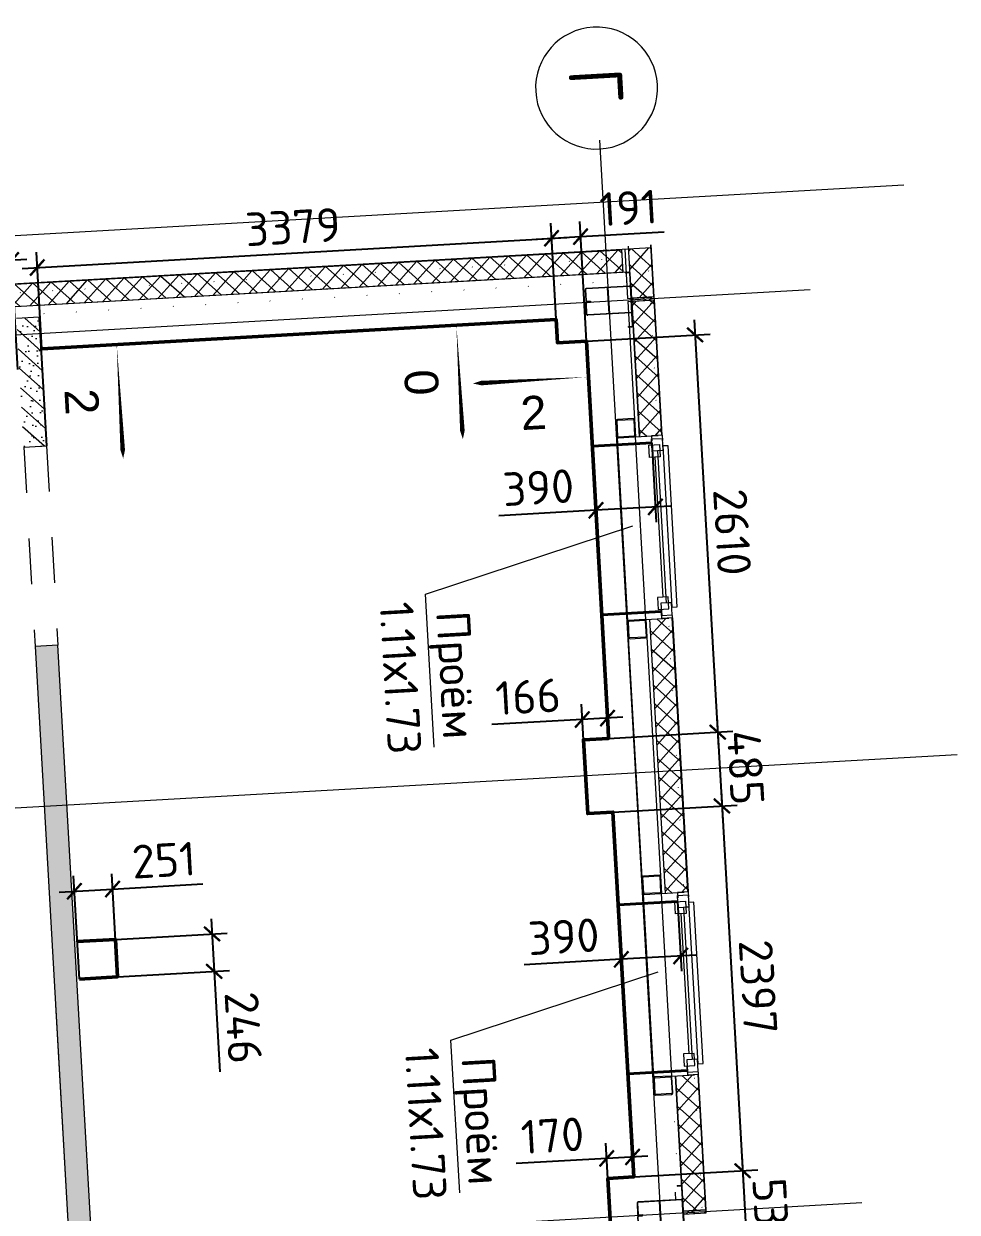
# Model space of a CAD drawing. Header units: metres. Extents: x 107714.6 to 107732.7, y 110796.8 to 110831.
# Drawn here: x 107725.81 to 107731.94, y 110823.22 to 110831.02 of the extents above; entities that cross this region are included whole.
import ezdxf

# ---------------------------------------------------------------- set-up
doc = ezdxf.new("R2010")
doc.units = ezdxf.units.M
doc.header["$PDMODE"] = 35
doc.header["$PDSIZE"] = 0.01
doc.linetypes.add('_ШТР__3__3__Скрыто', pattern=[6, 3, -3])
doc.linetypes.add('GOST2.303 5', pattern=[24, 20, -1.5, 1, -1.5])
doc.layers.add('2023.11.08_В_ОТКЛОНЕНИЯ', color=7, linetype='Continuous')
doc.layers.add('_1-1_ Внутренние стены', color=7, linetype='Continuous')
doc.layers.add('Вспомогательные', color=6, linetype='Continuous', plot=False)
for name, color, linetype, lineweight in [('ГКЛ', 250, 'Continuous', 50), ('Оси', 7, 'Continuous', 9), ('Откосы', 250, 'Continuous', 40), ('Перекрытия', 7, 'Continuous', 18), ('Размерные', 45, 'Continuous', 15), ('Стены', 7, 'Continuous', 18), ('Стены разрез', 7, 'Continuous', 5), ('Стены штриховка', 7, 'Continuous', 5)]:
    doc.layers.add(name, color=color, linetype=linetype, lineweight=lineweight)
for name, color, linetype, lineweight, true_color in [('Импосты витража', 7, 'Continuous', 9, 0x004080), ('Каркас_Импост', 7, 'Continuous', 9, 0x804000), ('Крыши', 7, 'Continuous', 9, 0x004000), ('Несущие колонны', 7, 'Continuous', 18, 0x800040), ('Окна', 7, 'Continuous', 9, 0x0080c0), ('Отлив', 7, 'Continuous', 9, 0x008080)]:
    doc.layers.add(name, color=color, linetype=linetype, lineweight=lineweight, true_color=true_color)
doc.styles.add('AxeAndPointZ', font='arial.ttf')
doc.styles.add('GOST 2.304 type A', font='isocpeur.ttf')
doc.styles.add('GOST Common', font='GOST_Common.ttf', dxfattribs={"width": 0.9, "height": 350})
doc.dimstyles.new('ISO-25', dxfattribs={"dimtxt": 0.22, "dimasz": 0.1, "dimexe": 0.1, "dimexo": 0, "dimgap": 0.06, "dimtad": 1, "dimdec": 0, "dimlfac": 1000, "dimtxsty": 'GOST 2.304 type A', "dimblk": 'ARCHTICK', "dimcen": 2.5, "dimdle": 0.1, "dimadec": 0, "dimazin": 0, "dimtfac": 1, "dimtdec": 0, "dimtmove": 0, "dimatfit": 3, "dimfxl": 1, "dimarcsym": 0})
pattern_1 = [(318.25305, (107716.81975, 110843.4981), (0.0998763, 0.1119139), [])]
pattern_2 = [(318.25305, (107716.84471, 110843.499515), (0.05659657, 0.0634179), []), (48.25305, (107716.84471, 110843.499515), (-0.0634179, 0.05659657), [])]

# ---------------------------------------------------------------- blocks, each defined once
blk = doc.blocks.new('102_Окно_1Створка_Ф_ГОСТ23166-99 - 1160х1750_1170_h-1445330-_О__L2_3_900_')
at = {"layer": 'Каркас_Импост', "color": 7, "lineweight": 18}
for p, q in [((-638.1, 475), (-638.1, 405)), ((-638.1, 475), (-603.1, 475)), ((-618.1, 475), (-538.1, 475)), ((-618.1, 405), (-618.1, 475)), ((-618.1, 475), (-538.1, 475)), ((-618.1, 405), (-618.1, 475)), ((-538.1, 475), (-538.1, 405)), ((-538.1, 475), (-538.1, 455)), ((541.9, 475), (461.9, 475)), ((461.9, 475), (461.9, 405)), ((461.9, 475), (461.9, 455)), ((541.9, 475), (461.9, 475)), ((561.9, 475), (526.9, 475)), ((541.9, 405), (541.9, 475)), ((541.9, 405), (541.9, 475)), ((561.9, 475), (561.9, 405)), ((-638.1, 405), (-603.1, 405)), ((-538.1, 405), (-618.1, 405)), ((-578.1, 405), (-618.1, 405)), ((-578.1, 385), (-578.1, 455)), ((-578.1, 455), (-498.1, 455)), ((-538.1, 440), (461.9, 440)), ((-498.1, 455), (-498.1, 385)), ((-498.1, 420), (421.9, 420)), ((421.9, 455), (421.9, 385)), ((501.9, 455), (421.9, 455)), ((461.9, 405), (541.9, 405)), ((501.9, 385), (501.9, 455)), ((541.9, 405), (501.9, 405)), ((561.9, 405), (526.9, 405)), ((-498.1, 385), (-578.1, 385)), ((421.9, 385), (501.9, 385))]:
    blk.add_line(p, q, dxfattribs=at)
at = {"layer": 'Отлив', "color": 7}
for p, q in [((491.9, 510), (-568.1, 510)), ((-568.1, 510), (-568.1, 475)), ((-568.1, 475), (491.9, 475)), ((491.9, 475), (491.9, 510))]:
    blk.add_line(p, q, dxfattribs=at)
blk = doc.blocks.new('243_КолоннаНесущая_Труба_ГОСТ 30245-2003 - 120x120x5-1251907-_О__L2_3_900_')
at = {"layer": 'Несущие колонны', "color": 7, "lineweight": 5}
for p, q in [((-60, 51), (-60, -51)), ((-55, -51), (-55, 51)), ((51, 60), (-51, 60)), ((-51, 55), (51, 55)), ((55, 51), (55, -51)), ((60, -51), (60, 51)), ((51, -55), (-51, -55)), ((-51, -60), (51, -60))]:
    blk.add_line(p, q, dxfattribs=at)
for centre, radius, start, end in [((-51, 51), 9, 90, 180), ((-51, 51), 4, 90, 180), ((51, 51), 9, 0, 90), ((51, 51), 4, 0, 90), ((-51, -51), 9, 180, 270), ((-51, -51), 4, 180, 270), ((51, -51), 4, 270, 0), ((51, -51), 9, 270, 360)]:
    blk.add_arc(centre, radius, start, end, dxfattribs=at)
blk = doc.blocks.new('Прямоугольный импост - 20х150 мм_Утеплитель_Наружный-1317562-_О__L2_3_900_')
at = {"layer": 'Импосты витража'}
h = blk.add_hatch(dxfattribs=at)
h.set_pattern_fill('FP_16', style=0, pattern_type=2)
h.set_pattern_definition([(315, (-15000, 12200), (60.10408, 60.10408), []), (225, (-15000, 12200), (60.10408, -60.10408), [])])
h.paths.add_polyline_path([(-10, 75), (10, 75), (10, -75), (-10, -75), (-10, 11.3)], flags=0)
at = {"layer": 'Импосты витража', "color": 7, "lineweight": 18}
for p, q in [((-10, 75), (10, 75)), ((-10, -75), (-10, 75)), ((10, 75), (10, -75)), ((10, -75), (-10, -75))]:
    blk.add_line(p, q, dxfattribs=at)
blk = doc.blocks.new('Прямоугольный импост - 20х150 мм_Утеплитель_Наружный-1318435-_О__L2_3_900_')
at = {"layer": 'Импосты витража'}
h = blk.add_hatch(dxfattribs=at)
h.set_pattern_fill('FP_17', style=0, pattern_type=2)
h.set_pattern_definition([(315, (-21000, 12200), (60.10408, 60.10408), []), (225, (-21000, 12200), (60.10408, -60.10408), [])])
h.paths.add_polyline_path([(-10, 75), (10, 75), (10, -75), (-10, -75), (-10, 11.3)], flags=0)
at = {"layer": 'Импосты витража', "color": 7, "lineweight": 18}
for p, q in [((-10, 75), (10, 75)), ((-10, -75), (-10, 75)), ((10, 75), (10, -75)), ((10, -75), (-10, -75))]:
    blk.add_line(p, q, dxfattribs=at)
blk = doc.blocks.new('к3')
at = {"color": 0, "linetype": 'ByBlock', "lineweight": -2, "ltscale": 200}
for p, q in [((4147417.8, 542805.7), (4147417.8, 542828.2)), ((4147420.8, 542805.7), (4147420.8, 542828.2)), ((4147425.8, 542836.2), (4147504.8, 542836.2)), ((4147425.8, 542833.2), (4147504.8, 542833.2)), ((4147509.8, 542828.2), (4147509.8, 542544.2)), ((4147512.8, 542828.2), (4147512.8, 542544.2)), ((4147682.8, 542828.2), (4147682.8, 542544.2)), ((4147685.8, 542828.2), (4147685.8, 542544.2)), ((4147769.8, 542836.2), (4147690.8, 542836.2)), ((4147769.8, 542833.2), (4147690.8, 542833.2)), ((4147774.8, 542805.7), (4147774.8, 542828.2)), ((4147777.8, 542805.7), (4147777.8, 542828.2)), ((4147417.8, 542805.7), (4147420.8, 542805.7)), ((4147777.8, 542805.7), (4147774.8, 542805.7)), ((4147517.8, 542539.2), (4147588.8, 542539.2)), ((4147517.8, 542536.2), (4147588.8, 542536.2)), ((4147593.8, 542544.2), (4147593.8, 542566.7)), ((4147593.8, 542566.7), (4147596.8, 542566.7)), ((4147596.8, 542544.2), (4147596.8, 542566.7)), ((4147598.8, 542544.2), (4147598.8, 542566.7)), ((4147601.8, 542566.7), (4147598.8, 542566.7)), ((4147601.8, 542544.2), (4147601.8, 542566.7)), ((4147677.8, 542539.2), (4147606.8, 542539.2)), ((4147677.8, 542536.2), (4147606.8, 542536.2))]:
    blk.add_line(p, q, dxfattribs=at)
for centre, radius, start, end in [((4147425.8, 542828.2), 8, 90, 180), ((4147425.8, 542828.2), 5, 90, 180), ((4147504.8, 542828.2), 8, 0, 90), ((4147504.8, 542828.2), 5, 0, 90), ((4147690.8, 542828.2), 8, 90, 180), ((4147690.8, 542828.2), 5, 90, 180), ((4147769.8, 542828.2), 8, 0, 90), ((4147769.8, 542828.2), 5, 0, 90), ((4147517.8, 542544.2), 8, 180, 270), ((4147517.8, 542544.2), 5, 180, 270), ((4147588.8, 542544.2), 8, 270, 0), ((4147588.8, 542544.2), 5, 270, 0), ((4147606.8, 542544.2), 8, 180, 270), ((4147606.8, 542544.2), 5, 180, 270), ((4147677.8, 542544.2), 5, 270, 0), ((4147677.8, 542544.2), 8, 270, 0)]:
    blk.add_arc(centre, radius, start, end, dxfattribs=at)
at = {"layer": 'Вспомогательные', "color": 0, "ltscale": 10}
for p, q in [((4147690.3, 542836.2), (4147505.3, 542836.2)), ((4147682.8, 542686.2), (4147512.8, 542686.2))]:
    blk.add_line(p, q, dxfattribs=at)
blk = doc.blocks.new('Ось сетки - Круг_Ø8 мм-6577-_О__L2_3_900_')
at = {"layer": 'Оси', "lineweight": 20}
for start, end in [(360, 180), (180, 360)]:
    blk.add_arc((0, 0), 4, start, end, dxfattribs=at)
blk = doc.blocks.new('_ArchTick')
at = {"color": 0, "linetype": 'ByBlock', "lineweight": 9, "const_width": 0.15}
blk.add_lwpolyline([(-0.5, -0.5), (0.5, 0.5)], dxfattribs=at)
blk = doc.blocks.new('*D40')
at = {"layer": 'Defpoints', "color": 0, "lineweight": 9, "transparency": 16777216}
for p in [(107729.5061, 110828.9399), (107730.3668, 110826.3743), (107729.6516, 110826.3337)]:
    blk.add_point(p, dxfattribs=at)
at = {"layer": 'ГКЛ', "color": 0, "lineweight": -2, "transparency": 16777216}
for p, q in [((107730.213, 110829.0803), (107730.3724, 110826.2745)), ((107729.5061, 110828.9399), (107730.3185, 110828.9861)), ((107729.6516, 110826.3337), (107730.4666, 110826.38))]:
    blk.add_line(p, q, dxfattribs=at)
at = {"layer": 'ГКЛ', "color": 0, "lineweight": -2, "transparency": 16777216, "xscale": 0.1, "yscale": 0.1, "zscale": 0.1}
for p, rotation in [((107730.2186, 110828.9804), 93.25304974487426), ((107730.3668, 110826.3743), 273.2530497448743)]:
    blk.add_blockref('_ArchTick', p, dxfattribs=dict(at, rotation=rotation))
at = {"layer": 'ГКЛ', "color": 0, "lineweight": 9, "transparency": 16777216, "insert": (107730.4624, 110827.687), "char_height": 0.22, "attachment_point": 5, "rotation": 273.25305, "style": 'GOST 2.304 type A'}
blk.add_mtext('2610', dxfattribs=at)
blk = doc.blocks.new('*D41')
at = {"layer": 'Defpoints', "color": 0, "lineweight": 9, "transparency": 16777216}
for p in [(107729.6516, 110826.3337), (107730.3943, 110825.8902), (107729.6793, 110825.8496)]:
    blk.add_point(p, dxfattribs=at)
at = {"layer": 'ГКЛ', "color": 0, "lineweight": -2, "transparency": 16777216}
for p, q in [((107730.3611, 110826.4741), (107730.3999, 110825.7904)), ((107729.6516, 110826.3337), (107730.4666, 110826.38)), ((107729.6793, 110825.8496), (107730.4941, 110825.8959))]:
    blk.add_line(p, q, dxfattribs=at)
at = {"layer": 'ГКЛ', "color": 0, "lineweight": -2, "transparency": 16777216, "xscale": 0.1, "yscale": 0.1, "zscale": 0.1}
for p, rotation in [((107730.3668, 110826.3743), 93.25304974487426), ((107730.3943, 110825.8902), 273.2530497448743)]:
    blk.add_blockref('_ArchTick', p, dxfattribs=dict(at, rotation=rotation))
at = {"layer": 'ГКЛ', "color": 0, "lineweight": 9, "transparency": 16777216, "insert": (107730.5502, 110826.1419), "char_height": 0.22, "attachment_point": 5, "rotation": 273.25305, "style": 'GOST 2.304 type A'}
blk.add_mtext('485', dxfattribs=at)
blk = doc.blocks.new('*D42')
at = {"layer": 'Defpoints', "color": 0, "lineweight": 9, "transparency": 16777216}
for p in [(107729.6793, 110825.8496), (107730.5303, 110823.4969), (107729.816, 110823.4563)]:
    blk.add_point(p, dxfattribs=at)
at = {"layer": 'ГКЛ', "color": 0, "lineweight": -2, "transparency": 16777216}
for p, q in [((107730.3886, 110825.9901), (107730.536, 110823.397)), ((107729.6793, 110825.8496), (107730.4941, 110825.8959)), ((107729.816, 110823.4563), (107730.6301, 110823.5026))]:
    blk.add_line(p, q, dxfattribs=at)
at = {"layer": 'ГКЛ', "color": 0, "lineweight": -2, "transparency": 16777216, "xscale": 0.1, "yscale": 0.1, "zscale": 0.1}
for p, rotation in [((107730.3943, 110825.8902), 93.25304974487426), ((107730.5303, 110823.4969), 273.2530497448743)]:
    blk.add_blockref('_ArchTick', p, dxfattribs=dict(at, rotation=rotation))
at = {"layer": 'ГКЛ', "color": 0, "lineweight": 9, "transparency": 16777216, "insert": (107730.632, 110824.7032), "char_height": 0.22, "attachment_point": 5, "rotation": 273.25305, "style": 'GOST 2.304 type A'}
blk.add_mtext('2397', dxfattribs=at)
blk = doc.blocks.new('*D43')
at = {"layer": 'Defpoints', "color": 0, "lineweight": 9, "transparency": 16777216}
for p in [(107729.816, 110823.4563), (107729.8428, 110822.9205), (107730.5607, 110822.9613)]:
    blk.add_point(p, dxfattribs=at)
at = {"layer": 'ГКЛ', "color": 0, "lineweight": -2, "transparency": 16777216}
for p, q in [((107730.5246, 110823.5967), (107730.5664, 110822.8615)), ((107729.816, 110823.4563), (107730.6301, 110823.5026)), ((107729.8428, 110822.9205), (107730.6606, 110822.967))]:
    blk.add_line(p, q, dxfattribs=at)
at = {"layer": 'ГКЛ', "color": 0, "lineweight": -2, "transparency": 16777216, "xscale": 0.1, "yscale": 0.1, "zscale": 0.1}
for p, rotation in [((107730.5303, 110823.4969), 93.25304974487426), ((107730.5607, 110822.9613), 273.2530497448743)]:
    blk.add_blockref('_ArchTick', p, dxfattribs=dict(at, rotation=rotation))
at = {"layer": 'ГКЛ', "color": 0, "lineweight": 9, "transparency": 16777216, "insert": (107730.7167, 110823.2128), "char_height": 0.22, "attachment_point": 5, "rotation": 273.25305, "style": 'GOST 2.304 type A'}
blk.add_mtext('536', dxfattribs=at)
blk = doc.blocks.new('*D45')
at = {"layer": 'Defpoints', "color": 0, "lineweight": 9, "transparency": 16777216}
for p in [(107729.4671, 110829.6252), (107729.3159, 110828.9291, 4.014), (107729.5061, 110828.9399, 4.014)]:
    blk.add_point(p, dxfattribs=at)
at = {"layer": 'ГКЛ', "color": 0, "lineweight": -2, "transparency": 16777216}
for p, q in [((107729.3159, 110828.9291), (107729.2712, 110829.7142)), ((107729.5061, 110828.9399), (107729.4614, 110829.7251)), ((107729.1771, 110829.6087), (107729.4671, 110829.6252)), ((107729.4671, 110829.6252), (107730.0162, 110829.6564))]:
    blk.add_line(p, q, dxfattribs=at)
at = {"layer": 'ГКЛ', "color": 0, "lineweight": -2, "transparency": 16777216, "xscale": 0.1, "yscale": 0.1, "zscale": 0.1}
for p, rotation in [((107729.2769, 110829.6144), 183.2530497448743), ((107729.4671, 110829.6252), 3.253049744874275)]:
    blk.add_blockref('_ArchTick', p, dxfattribs=dict(at, rotation=rotation))
at = {"layer": 'ГКЛ', "color": 0, "lineweight": 9, "transparency": 16777216, "insert": (107729.7819, 110829.8134), "char_height": 0.22, "attachment_point": 5, "rotation": 3.25305, "style": 'GOST 2.304 type A'}
blk.add_mtext('191', dxfattribs=at)
blk = doc.blocks.new('*D46')
at = {"layer": 'Defpoints', "color": 0, "lineweight": 9, "transparency": 16777216}
for p in [(107729.2769, 110829.6144), (107729.3072, 110829.0819, 4.014), (107725.9336, 110828.8901, 4.014)]:
    blk.add_point(p, dxfattribs=at)
at = {"layer": 'ГКЛ', "color": 0, "lineweight": -2, "transparency": 16777216}
for p, q in [((107729.3072, 110829.0819), (107729.2712, 110829.7142)), ((107725.8035, 110829.417), (107729.3767, 110829.6201)), ((107725.9336, 110828.8901), (107725.8977, 110829.5225))]:
    blk.add_line(p, q, dxfattribs=at)
at = {"layer": 'ГКЛ', "color": 0, "lineweight": -2, "transparency": 16777216, "xscale": 0.1, "yscale": 0.1, "zscale": 0.1}
for p, rotation in [((107729.2769, 110829.6144), 3.253049744874275), ((107725.9034, 110829.4227), 183.2530497448743)]:
    blk.add_blockref('_ArchTick', p, dxfattribs=dict(at, rotation=rotation))
at = {"layer": 'ГКЛ', "color": 0, "lineweight": 9, "transparency": 16777216, "insert": (107727.5805, 110829.6883), "char_height": 0.22, "attachment_point": 5, "rotation": 3.25305, "style": 'GOST 2.304 type A'}
blk.add_mtext('3379', dxfattribs=at)
blk = doc.blocks.new('*D47')
at = {"layer": 'Defpoints', "color": 0, "lineweight": 9, "transparency": 16777216}
for p in [(107729.4787, 110826.4574), (107729.4862, 110826.3243, 4.014), (107729.6516, 110826.3337, 4.014)]:
    blk.add_point(p, dxfattribs=at)
at = {"layer": 'ГКЛ', "color": 0, "lineweight": -2, "transparency": 16777216}
for p, q in [((107729.4862, 110826.3243), (107729.473, 110826.5572)), ((107729.6516, 110826.3337), (107729.6383, 110826.5666)), ((107729.4787, 110826.4574), (107728.8856, 110826.4237)), ((107729.7438, 110826.4724), (107729.4787, 110826.4574))]:
    blk.add_line(p, q, dxfattribs=at)
at = {"layer": 'ГКЛ', "color": 0, "lineweight": -2, "transparency": 16777216, "xscale": 0.1, "yscale": 0.1, "zscale": 0.1}
for p, rotation in [((107729.4787, 110826.4574), 183.2530497448743), ((107729.644, 110826.4668), 3.253049744874268)]:
    blk.add_blockref('_ArchTick', p, dxfattribs=dict(at, rotation=rotation))
at = {"layer": 'ГКЛ', "color": 0, "lineweight": 9, "transparency": 16777216, "insert": (107729.1226, 110826.6074), "char_height": 0.22, "attachment_point": 5, "rotation": 3.25305, "style": 'GOST 2.304 type A'}
blk.add_mtext('166', dxfattribs=at)
blk = doc.blocks.new('*D48')
at = {"layer": 'Defpoints', "color": 0, "lineweight": 9, "transparency": 16777216}
for p in [(107729.6388, 110823.5781), (107729.6462, 110823.4466, 4.014), (107729.816, 110823.4563, 4.014)]:
    blk.add_point(p, dxfattribs=at)
at = {"layer": 'ГКЛ', "color": 0, "lineweight": -2, "transparency": 16777216}
for p, q in [((107729.6462, 110823.4466), (107729.6331, 110823.6779)), ((107729.816, 110823.4563), (107729.8028, 110823.6876)), ((107729.6388, 110823.5781), (107729.0457, 110823.5444)), ((107729.9084, 110823.5934), (107729.6388, 110823.5781))]:
    blk.add_line(p, q, dxfattribs=at)
at = {"layer": 'ГКЛ', "color": 0, "lineweight": -2, "transparency": 16777216, "xscale": 0.1, "yscale": 0.1, "zscale": 0.1}
for p, rotation in [((107729.6388, 110823.5781), 183.2530497448743), ((107729.8085, 110823.5878), 3.253049744874268)]:
    blk.add_blockref('_ArchTick', p, dxfattribs=dict(at, rotation=rotation))
at = {"layer": 'ГКЛ', "color": 0, "lineweight": 9, "transparency": 16777216, "insert": (107729.2827, 110823.7281), "char_height": 0.22, "attachment_point": 5, "rotation": 3.25305, "style": 'GOST 2.304 type A'}
blk.add_mtext('170', dxfattribs=at)
blk = doc.blocks.new('*D87')
at = {"layer": 'Defpoints', "color": 0, "lineweight": 9, "transparency": 16777216}
for p in [(107723.9488, 110829.3683), (107725.7759, 110828.7534), (107723.9895, 110828.6519)]:
    blk.add_point(p, dxfattribs=at)
at = {"layer": 'ГКЛ', "color": 0, "lineweight": -2, "transparency": 16777216}
for p, q in [((107725.7759, 110828.7534), (107725.7295, 110829.5697)), ((107725.835, 110829.4755), (107723.849, 110829.3626)), ((107723.9895, 110828.6519), (107723.9432, 110829.4681))]:
    blk.add_line(p, q, dxfattribs=at)
at = {"layer": 'ГКЛ', "color": 0, "lineweight": -2, "transparency": 16777216, "xscale": 0.1, "yscale": 0.1, "zscale": 0.1}
for p, rotation in [((107725.7352, 110829.4698), 3.253049744874268), ((107723.9488, 110829.3683), 183.2530497448743)]:
    blk.add_blockref('_ArchTick', p, dxfattribs=dict(at, rotation=rotation))
at = {"layer": 'ГКЛ', "color": 0, "lineweight": 9, "transparency": 16777216, "insert": (107724.8324, 110829.5888), "char_height": 0.22, "attachment_point": 5, "rotation": 3.25305, "style": 'GOST 2.304 type A'}
blk.add_mtext('1789', dxfattribs=at)
blk = doc.blocks.new('*D92')
at = {"layer": 'Defpoints', "color": 0, "lineweight": 9, "transparency": 16777216}
for p in [(107726.416, 110825.0149, 7.991), (107727.0637, 110824.8053), (107726.43, 110824.7693, 7.991)]:
    blk.add_point(p, dxfattribs=at)
at = {"layer": 'ГКЛ', "color": 0, "lineweight": -2, "transparency": 16777216}
for p, q in [((107727.0441, 110825.1507), (107727.0637, 110824.8053)), ((107726.416, 110825.0149), (107727.1496, 110825.0566)), ((107726.43, 110824.7693), (107727.1636, 110824.811)), ((107727.0637, 110824.8053), (107727.1012, 110824.1463))]:
    blk.add_line(p, q, dxfattribs=at)
at = {"layer": 'ГКЛ', "color": 0, "lineweight": -2, "transparency": 16777216, "xscale": 0.1, "yscale": 0.1, "zscale": 0.1}
for p, rotation in [((107727.0498, 110825.0509), 93.25304974487426), ((107727.0637, 110824.8053), 273.2530497448743)]:
    blk.add_blockref('_ArchTick', p, dxfattribs=dict(at, rotation=rotation))
at = {"layer": 'ГКЛ', "color": 0, "lineweight": 9, "transparency": 16777216, "insert": (107727.255, 110824.4355), "char_height": 0.22, "attachment_point": 5, "rotation": 273.25305, "style": 'GOST 2.304 type A'}
blk.add_mtext('246', dxfattribs=at)
blk = doc.blocks.new('*D93')
at = {"layer": 'Defpoints', "color": 0, "lineweight": 9, "transparency": 16777216}
for p in [(107726.3973, 110825.3452), (107726.1794, 110824.755, 7.991), (107726.43, 110824.7693, 7.991)]:
    blk.add_point(p, dxfattribs=at)
at = {"layer": 'ГКЛ', "color": 0, "lineweight": -2, "transparency": 16777216}
for p, q in [((107726.1794, 110824.755), (107726.141, 110825.4308)), ((107726.43, 110824.7693), (107726.3916, 110825.445)), ((107726.0468, 110825.3253), (107726.3973, 110825.3452)), ((107726.3973, 110825.3452), (107726.9903, 110825.3789))]:
    blk.add_line(p, q, dxfattribs=at)
at = {"layer": 'ГКЛ', "color": 0, "lineweight": -2, "transparency": 16777216, "xscale": 0.1, "yscale": 0.1, "zscale": 0.1}
for p, rotation in [((107726.1467, 110825.3309), 183.2530497448743), ((107726.3973, 110825.3452), 3.253049744874275)]:
    blk.add_blockref('_ArchTick', p, dxfattribs=dict(at, rotation=rotation))
at = {"layer": 'ГКЛ', "color": 0, "lineweight": 9, "transparency": 16777216, "insert": (107726.734, 110825.5346), "char_height": 0.22, "attachment_point": 5, "rotation": 3.25305, "style": 'GOST 2.304 type A'}
blk.add_mtext('251', dxfattribs=at)
blk = doc.blocks.new('*D128')
at = {"layer": 'Defpoints', "color": 0, "lineweight": 9, "transparency": 16777216}
for p in [(107729.5445, 110828.251, 3.981), (107729.934, 110828.2731, 3.981), (107729.5684, 110827.8301)]:
    blk.add_point(p, dxfattribs=at)
at = {"layer": 'Откосы', "color": 0, "lineweight": -2, "transparency": 16777216}
for p, q in [((107729.5445, 110828.251), (107729.5741, 110827.7303)), ((107729.934, 110828.2731), (107729.9636, 110827.7524)), ((107730.0578, 110827.8579), (107729.5684, 110827.8301)), ((107729.5684, 110827.8301), (107728.9314, 110827.7939))]:
    blk.add_line(p, q, dxfattribs=at)
at = {"layer": 'Откосы', "color": 0, "lineweight": -2, "transparency": 16777216, "xscale": 0.1, "yscale": 0.1, "zscale": 0.1}
for p, rotation in [((107729.958, 110827.8523), 3.253049744874268), ((107729.5684, 110827.8301), 183.2530497448743)]:
    blk.add_blockref('_ArchTick', p, dxfattribs=dict(at, rotation=rotation))
at = {"layer": 'Откосы', "color": 0, "lineweight": 9, "transparency": 16777216, "insert": (107729.1904, 110827.9789), "char_height": 0.22, "attachment_point": 5, "rotation": 3.25305, "style": 'GOST 2.304 type A'}
blk.add_mtext('390', dxfattribs=at)
blk = doc.blocks.new('*D129')
at = {"layer": 'Defpoints', "color": 0, "lineweight": 9, "transparency": 16777216}
for p in [(107730.1039, 110825.2626, 3.981), (107729.7143, 110825.2403, 4.014), (107729.7345, 110824.8842)]:
    blk.add_point(p, dxfattribs=at)
at = {"layer": 'Откосы', "color": 0, "lineweight": -2, "transparency": 16777216}
for p, q in [((107730.1039, 110825.2626), (107730.1298, 110824.8065)), ((107729.7143, 110825.2403), (107729.7402, 110824.7843)), ((107729.7345, 110824.8842), (107729.0976, 110824.848)), ((107730.224, 110824.912), (107729.7345, 110824.8842))]:
    blk.add_line(p, q, dxfattribs=at)
at = {"layer": 'Откосы', "color": 0, "lineweight": -2, "transparency": 16777216, "xscale": 0.1, "yscale": 0.1, "zscale": 0.1}
for p, rotation in [((107730.1241, 110824.9063), 3.253049744874268), ((107729.7345, 110824.8842), 183.2530497448743)]:
    blk.add_blockref('_ArchTick', p, dxfattribs=dict(at, rotation=rotation))
at = {"layer": 'Откосы', "color": 0, "lineweight": 9, "transparency": 16777216, "insert": (107729.3565, 110825.033), "char_height": 0.22, "attachment_point": 5, "rotation": 3.25305, "style": 'GOST 2.304 type A'}
blk.add_mtext('390', dxfattribs=at)

msp = doc.modelspace()

# ---------------------------------------------------------------- hatches: boundary and pattern name
at = {"layer": '_1-1_ Внутренние стены', "linetype": 'Continuous', "lineweight": 5}
h = msp.add_hatch(dxfattribs=at)
h.set_pattern_fill('ГАЗОБЕТОН_0004', color=253, scale=0.001, angle=-86.74695, style=0, pattern_type=2)
h.set_pattern_definition([(318.25305, (107717.70625, 110785.42812), (0.05992578, 0.06714835), []), (3.25305, (107717.76617, 110785.49527), (-0.00459642, 0.08086948), [0, -0.054, 0, -0.081]), (68.25305, (107717.83332, 110785.43534), (0.07523517, -0.03001115), [0, -0.0396, 0, -0.0684])])
h.paths.add_polyline_path([(107725.9167, 110829.0961), (107725.7669, 110829.0876), (107725.8149, 110828.244), (107725.9646, 110828.2525)])
h = msp.add_hatch(dxfattribs=at)
h.set_pattern_fill('ГАЗОБЕТОН_0004', color=253, scale=0.001, angle=-86.74695, style=0, pattern_type=2)
h.set_pattern_definition([(318.25305, (107717.82853, 110783.27659), (0.05992578, 0.06714835), []), (3.25305, (107717.88846, 110783.34374), (-0.00459642, 0.08086948), [0, -0.054, 0, -0.081]), (68.25305, (107717.95561, 110783.28381), (0.07523517, -0.03001115), [0, -0.0396, 0, -0.0684])])
h.paths.add_polyline_path([(107726.039, 110826.9446), (107725.8892, 110826.9361), (107726.3352, 110819.0887), (107726.485, 110819.0972)])
at = {"layer": 'Стены штриховка', "lineweight": 5}
h = msp.add_hatch(dxfattribs=at)
h.set_pattern_fill('FP_6', color=253, scale=0.001, angle=-86.74695, style=0, pattern_type=2)
h.set_pattern_definition(pattern_2)
h.paths.add_polyline_path([(107729.8009, 110829.2544), (107729.8028, 110829.2218), (107729.9486, 110829.2301), (107729.9303, 110829.5516), (107729.7845, 110829.5433), (107729.7892, 110829.4615)])
h = msp.add_hatch(dxfattribs=at)
h.set_pattern_fill('FP_6', color=253, scale=0.001, angle=-86.74695, style=0, pattern_type=2)
h.set_pattern_definition([(318.25305, (107716.81652, 110843.555), (0.05659657, 0.0634179), []), (48.25305, (107716.81652, 110843.555), (-0.0634179, 0.05659657), [])])
h.paths.add_polyline_path([(107723.6608, 110829.047), (107724.2449, 110829.0802), (107724.2366, 110829.226), (107723.6525, 110829.1928)], flags=0)
h.paths.add_polyline_path([(107725.4429, 110829.1483), (107729.744, 110829.3928), (107729.7357, 110829.5385), (107725.4347, 110829.2941), (107725.436, 110829.2712)], flags=0)
h = msp.add_hatch(dxfattribs=at)
h.set_pattern_fill('FP_5', color=253, scale=0.001, angle=-86.74695, style=0, pattern_type=2)
h.set_pattern_definition(pattern_1)
h.paths.add_polyline_path([(107723.6557, 110829.1379), (107723.6558, 110829.1359), (107724.2398, 110829.1691), (107724.2397, 110829.1711), (107723.7335, 110829.1423)], flags=0)
h.paths.add_polyline_path([(107725.4378, 110829.2392), (107725.4379, 110829.2372), (107729.7389, 110829.4816), (107729.7388, 110829.4836), (107725.6018, 110829.2485)], flags=0)
h = msp.add_hatch(dxfattribs=at)
h.set_pattern_fill('FP_5', color=253, scale=0.001, angle=-86.74695, style=0, pattern_type=2)
h.set_pattern_definition(pattern_1)
h.paths.add_polyline_path([(107729.7608, 110829.4849), (107729.7758, 110829.2203), (107729.7778, 110829.2204), (107729.7628, 110829.485)], flags=0)
h = msp.add_hatch(dxfattribs=at)
h.set_pattern_fill('FP_5', color=253, scale=0.001, angle=-86.74695, style=0, pattern_type=2)
h.set_pattern_definition(pattern_1)
h.paths.add_polyline_path([(107729.9086, 110829.4933), (107729.9236, 110829.2287), (107729.9256, 110829.2288), (107729.9106, 110829.4934)], flags=0)
h = msp.add_hatch(dxfattribs=at)
h.set_pattern_fill('FP_5', color=253, scale=0.001, angle=-86.74695, style=0, pattern_type=2)
h.set_pattern_definition(pattern_1)
h.paths.add_polyline_path([(107723.6642, 110828.9881), (107724.2482, 110829.0213), (107724.2481, 110829.0233), (107723.664, 110828.9901)], flags=0)
h.paths.add_polyline_path([(107725.4463, 110829.0894), (107727.884, 110829.228), (107729.7473, 110829.3339), (107729.7472, 110829.3359), (107725.4462, 110829.0914)], flags=0)
h = msp.add_hatch(dxfattribs=at)
h.set_pattern_fill('FP_5', color=253, scale=0.001, angle=-86.74695, style=0, pattern_type=2)
h.set_pattern_definition(pattern_1)
h.paths.add_polyline_path([(107730.1154, 110823.2463), (107730.1163, 110823.23), (107730.1183, 110823.2301), (107730.0678, 110824.1186), (107730.0658, 110824.1185), (107730.1036, 110823.4534)], flags=0)
h.paths.add_polyline_path([(107729.8956, 110827.1137), (107729.9977, 110825.3166), (107729.9997, 110825.3176), (107729.8976, 110827.1138)], flags=0)
h.paths.add_polyline_path([(107729.777, 110829.2003), (107729.8275, 110828.3118), (107729.8295, 110828.3119), (107729.779, 110829.2004)], flags=0)
h = msp.add_hatch(dxfattribs=at)
h.set_pattern_fill('FP_6', color=253, scale=0.001, angle=-86.74695, style=0, pattern_type=2)
h.set_pattern_definition(pattern_2)
h.paths.add_polyline_path([(107729.8039, 110829.2019), (107729.8544, 110828.3133), (107730.0002, 110828.3216), (107729.9497, 110829.2101), (107729.8655, 110829.2054)], flags=0)
h.paths.add_polyline_path([(107730.1423, 110823.2478), (107730.1433, 110823.2315), (107730.289, 110823.2398), (107730.2385, 110824.1283), (107730.0928, 110824.1201), (107730.1306, 110823.4549)], flags=0)
h.paths.add_polyline_path([(107729.9225, 110827.1152), (107730.0247, 110825.3181), (107730.1704, 110825.3264), (107730.0683, 110827.1235), (107729.9841, 110827.1187)], flags=0)
h = msp.add_hatch(dxfattribs=at)
h.set_pattern_fill('FP_5', color=253, scale=0.001, angle=-86.74695, style=0, pattern_type=2)
h.set_pattern_definition(pattern_1)
h.paths.add_polyline_path([(107730.1101, 110825.9473), (107730.1455, 110825.325), (107730.1475, 110825.3251), (107730.0453, 110827.1222), (107730.0433, 110827.1221), (107730.063, 110826.7758)], flags=0)
h.paths.add_polyline_path([(107729.9752, 110828.3202), (107729.9772, 110828.3203), (107729.9267, 110829.2088), (107729.9247, 110829.2087), (107729.9688, 110828.4328)], flags=0)
h.paths.add_polyline_path([(107730.2514, 110823.4618), (107730.2641, 110823.2384), (107730.2661, 110823.2385), (107730.2156, 110824.127), (107730.2136, 110824.1269)], flags=0)

# ---------------------------------------------------------------- linework, layer by layer
at = {"lineweight": 5, "ltscale": 0.1}
msp.add_line((107725.9646, 110828.2525), (107725.9167, 110829.0961), dxfattribs=at)
at = {"linetype": '_ШТР__3__3__Скрыто', "lineweight": 5, "ltscale": 0.1}
for p, q in [((107725.8149, 110828.244), (107725.8892, 110826.9361)), ((107725.9646, 110828.2525), (107726.039, 110826.9446))]:
    msp.add_line(p, q, dxfattribs=at)
at = {"ltscale": 100}
msp.add_lwpolyline([(107725.9167, 110829.0961), (107725.9646, 110828.2525)], dxfattribs=at)
at = {"lineweight": 9}
for points in [[(107728.508, 110826.2767), (107728.451, 110827.279), (107729.8101, 110827.7271)], [(107728.6743, 110823.3515), (107728.6173, 110824.3537), (107729.9764, 110824.8019)]]:
    msp.add_lwpolyline(points, dxfattribs=at)
at = {"layer": '2023.11.08_В_ОТКЛОНЕНИЯ', "elevation": 4.014}
for points in [[(107728.6527, 110829.0447, 0, 0, 0), (107728.6952, 110828.2959, 0, 0.16, 0), (107728.6782, 110828.5954, 0.03, 0.03, 0), (107728.6527, 110829.0447, 0, 0, 0)], [(107726.4244, 110828.918, 0, 0, 0), (107726.467, 110828.1692, 0, 0.16, 0), (107726.45, 110828.4687, 0.03, 0.03, 0), (107726.4244, 110828.918, 0, 0, 0)]]:
    msp.add_lwpolyline(points, format="xyseb", dxfattribs=at)
at = {"layer": '2023.11.08_В_ОТКЛОНЕНИЯ'}
msp.add_lwpolyline([(107729.5098, 110828.7039, 0, 0, 0), (107728.761, 110828.6614, 0, 0.16, 0), (107729.0605, 110828.6784, 0.03, 0.03, 0), (107729.5098, 110828.7039, 0, 0, 0)], format="xyseb", dxfattribs=at)
at = {"layer": 'ГКЛ'}
for points, elevation in [([(107725.9336, 110828.8901), (107729.3072, 110829.0819), (107729.3159, 110828.9291), (107729.5061, 110828.9399), (107729.648, 110826.396), (107729.6516, 110826.3337), (107729.4862, 110826.3243), (107729.5145, 110825.8402), (107729.6793, 110825.8496), (107729.749, 110824.635), (107729.816, 110823.4563), (107729.6462, 110823.4466), (107729.6767, 110822.9111), (107729.8428, 110822.9205), (107730.009, 110819.873), (107730.1465, 110817.4974)], 4.014), ([(107726.1794, 110824.755), (107726.43, 110824.7693), (107726.416, 110825.0149), (107726.1654, 110825.0006)], 7.991)]:
    msp.add_lwpolyline(points, dxfattribs=dict(at, elevation=elevation))
at = {"layer": 'Крыши', "color": 7, "lineweight": 5}
for p, q in [((107729.9303, 110829.5516), (107729.6647, 110829.5365)), ((107729.6547, 110829.5359), (107725.7, 110829.3112))]:
    msp.add_line(p, q, dxfattribs=at)
at = {"layer": 'Оси', "linetype": 'GOST2.303 5'}
for p, q in [((107729.5917, 110830.2578), (107731.4531, 110797.5077)), ((107715.3865, 110829.0435), (107731.5873, 110829.9643)), ((107715.9367, 110828.4237), (107730.9725, 110829.2783)), ((107715.6016, 110825.2996), (107731.9381, 110826.2282)), ((107715.7664, 110822.4043), (107731.313, 110823.288))]:
    msp.add_line(p, q, dxfattribs=at)
at = {"layer": 'Откосы', "elevation": 3.981}
for points in [[(107729.5445, 110828.251), (107729.934, 110828.2731)], [(107729.6063, 110827.1437), (107729.997, 110827.1659)], [(107729.7143, 110825.2405), (107730.1039, 110825.2626)], [(107729.7776, 110824.1323), (107730.1669, 110824.1544)]]:
    msp.add_lwpolyline(points, dxfattribs=at)
at = {"layer": 'Перекрытия'}
msp.add_line((107730.0921, 110823.3037), (107730.0891, 110823.3558), dxfattribs=at)
at = {"layer": 'Стены', "lineweight": 5}
for points in [[(107729.7077, 110828.305), (107729.7758, 110827.1069)], [(107729.8956, 110827.1137), (107729.8275, 110828.3118)], [(107726.4257, 110820.1406), (107726.039, 110826.9446)], [(107729.8779, 110825.3098), (107729.946, 110824.1117)], [(107730.0658, 110824.1185), (107729.9977, 110825.3166)]]:
    msp.add_lwpolyline(points, dxfattribs=at)
at = {"layer": 'Стены разрез', "lineweight": 5}
for p, q in [((107729.8008, 110829.2217), (107729.7814, 110829.5622)), ((107729.9506, 110829.2302), (107729.9311, 110829.5717)), ((107729.7356, 110829.5405), (107729.7441, 110829.3908)), ((107729.7606, 110829.3917), (107725.5539, 110829.1526)), ((107729.7758, 110829.2203), (107729.9256, 110829.2288)), ((107729.777, 110829.2003), (107729.9267, 110829.2088)), ((107729.8019, 110829.2017), (107729.8524, 110828.3132)), ((107729.8039, 110829.2019), (107729.8544, 110828.3133)), ((107730.0022, 110828.3217), (107729.9517, 110829.2103)), ((107725.9167, 110829.0961), (107725.7669, 110829.0876)), ((107729.7077, 110828.305), (107729.7072, 110828.3139)), ((107729.827, 110828.3207), (107729.8275, 110828.3118)), ((107729.8275, 110828.3118), (107729.9772, 110828.3203)), ((107725.8149, 110828.244), (107725.9646, 110828.2525)), ((107729.7763, 110827.0979), (107729.7758, 110827.1069)), ((107729.8956, 110827.1137), (107730.0453, 110827.1222)), ((107729.8956, 110827.1137), (107729.8961, 110827.1047)), ((107729.9205, 110827.1151), (107730.0227, 110825.318)), ((107730.0703, 110827.1236), (107730.1724, 110825.3265)), ((107729.8716, 110825.4206), (107729.7821, 110826.9961)), ((107726.039, 110826.9446), (107725.8892, 110826.9361)), ((107725.8892, 110826.9361), (107726.3352, 110819.0887)), ((107729.8779, 110825.3098), (107729.8774, 110825.3188)), ((107729.9972, 110825.3256), (107729.9977, 110825.3166)), ((107729.9977, 110825.3166), (107730.1475, 110825.3251)), ((107726.0228, 110824.5849), (107726.3352, 110819.0887)), ((107729.9465, 110824.1027), (107729.946, 110824.1117)), ((107730.0658, 110824.1185), (107730.2156, 110824.127)), ((107730.0663, 110824.1095), (107730.0658, 110824.1185)), ((107730.1413, 110823.2314), (107730.0908, 110824.1199)), ((107730.291, 110823.2399), (107730.2405, 110824.1285)), ((107730.1413, 110823.2314), (107730.291, 110823.2399))]:
    msp.add_line(p, q, dxfattribs=at)
at = {"layer": 'Стены штриховка', "lineweight": 5}
for p, q in [((107729.9486, 110829.2301), (107729.9292, 110829.5706)), ((107725.4347, 110829.2941), (107729.7357, 110829.5385)), ((107729.7778, 110829.2204), (107729.7596, 110829.5419)), ((107725.4429, 110829.1483), (107729.744, 110829.3928)), ((107729.8295, 110828.3119), (107729.779, 110829.2004)), ((107730.0002, 110828.3216), (107729.9497, 110829.2101)), ((107729.9997, 110825.3167), (107729.8976, 110827.1138)), ((107730.0247, 110825.3181), (107729.9225, 110827.1152)), ((107730.1704, 110825.3264), (107730.0683, 110827.1235)), ((107730.1433, 110823.2315), (107730.0928, 110824.1201)), ((107730.289, 110823.2398), (107730.2385, 110824.1283))]:
    msp.add_line(p, q, dxfattribs=at)

# ---------------------------------------------------------------- block references
at = {"layer": 'Импосты витража', "color": 7, "extrusion": (0, 0, -1), "xscale": 0.001, "yscale": 0.001, "zscale": 0.001, "rotation": 266.7469502589375}
for name, p in [('Прямоугольный импост - 20х150 мм_Утеплитель_Наружный-1317562-_О__L2_3_900_', (-107729.8762, 110829.216)), ('Прямоугольный импост - 20х150 мм_Утеплитель_Наружный-1318435-_О__L2_3_900_', (-107730.2167, 110823.2257))]:
    msp.add_blockref(name, p, dxfattribs=at)
at = {"layer": 'Несущие колонны', "color": 7, "xscale": 0.0009999999999999998, "yscale": 0.0009999999999999998, "zscale": 0.0009999999999999998, "rotation": 273.2530497410625}
for p in [(107729.7642, 110828.3683), (107729.8391, 110827.0504), (107729.9344, 110825.3731), (107730.0093, 110824.0552)]:
    msp.add_blockref('243_КолоннаНесущая_Труба_ГОСТ 30245-2003 - 120x120x5-1251907-_О__L2_3_900_', p, dxfattribs=at)
at = {"layer": 'Окна', "color": 7, "xscale": 0.0009999999999999998, "yscale": 0.0009999999999999998, "zscale": 0.0009999999999999998, "rotation": 273.2530497410625}
for p in [(107729.5642, 110827.6577), (107729.7344, 110824.6625)]:
    msp.add_blockref('102_Окно_1Створка_Ф_ГОСТ23166-99 - 1160х1750_1170_h-1445330-_О__L2_3_900_', p, dxfattribs=at)
at = {"layer": 'Оси', "lineweight": 20, "xscale": 0.09999999999999992, "yscale": 0.09999999999999992, "zscale": 0.09999999999999992, "rotation": 273.2530497410625}
msp.add_blockref('Ось сетки - Круг_Ø8 мм-6577-_О__L2_3_900_', (107729.5722, 110830.5996), dxfattribs=at)
at = {"layer": 'Размерные', "color": 0, "xscale": 0.0009999999999999998, "yscale": 0.0009999999999999998, "zscale": 0.0009999999999999998, "rotation": 273.2530497410625}
for p in [(106952.4804, 114939.3245), (106952.821, 114933.3322)]:
    msp.add_blockref('к3', p, dxfattribs=at)

# ---------------------------------------------------------------- texts
at = {"layer": '2023.11.08_В_ОТКЛОНЕНИЯ', "style": 'AxeAndPointZ'}
msp.add_text('2', height=0.22, rotation=3.25305, dxfattribs=at).set_placement((107729.0801, 110828.3557))
at = {"layer": '2023.11.08_В_ОТКЛОНЕНИЯ', "char_height": 0.22, "attachment_point": 1, "rotation": 273.25305, "style": 'AxeAndPointZ'}
for s, insert in [('0', (107728.5292, 110828.7601, 4.044)), ('2', (107726.3009, 110828.6335, 4.044))]:
    msp.add_mtext(s, dxfattribs=dict(at, insert=insert))
at = {"layer": 'ГКЛ', "lineweight": 9, "char_height": 0.22, "attachment_point": 5, "rotation": 273.25305, "style": 'GOST 2.304 type A'}
for insert in [(107728.4697, 110826.7394), (107728.6359, 110823.8142)]:
    msp.add_mtext('Проём \\P1.11х1.73', dxfattribs=dict(at, insert=insert))
at = {"layer": 'Оси', "insert": (107729.7372, 110830.7378), "char_height": 0.35, "width": 0.310253, "attachment_point": 1, "rotation": 273.25305, "style": 'GOST Common'}
msp.add_mtext('Г', dxfattribs=at)

# ---------------------------------------------------------------- dimensions: what is measured, and where the dimension line sits
at = {"layer": 'ГКЛ', "lineweight": 9}
for base, p1, p2, angle, picture, middle in [((107729.4671, 110829.6252), (107729.3159, 110828.9291, 4.014), (107729.5061, 110828.9399, 4.014), 3.25305, '*D45', (107729.7819, 110829.8134)), ((107729.2769, 110829.6144), (107725.9336, 110828.8901, 4.014), (107729.3072, 110829.0819, 4.014), 3.25305, '*D46', (107727.5805, 110829.6883)), ((107723.9488, 110829.3683), (107725.7759, 110828.7534), (107723.9895, 110828.6519), 3.25305, '*D87', (107724.8324, 110829.5888)), ((107730.3668, 110826.3743), (107729.5061, 110828.9399), (107729.6516, 110826.3337), 273.25305, '*D40', (107730.4624, 110827.687)), ((107729.4787, 110826.4574), (107729.6516, 110826.3337, 4.014), (107729.4862, 110826.3243, 4.014), 3.25305, '*D47', (107729.1226, 110826.6074)), ((107730.5303, 110823.4969), (107729.6793, 110825.8496), (107729.816, 110823.4563), 273.25305, '*D42', (107730.632, 110824.7032)), ((107726.3973, 110825.3452), (107726.1794, 110824.755, 7.991), (107726.43, 110824.7693, 7.991), 3.25305, '*D93', (107726.734, 110825.5346)), ((107727.0637, 110824.8053), (107726.416, 110825.0149, 7.991), (107726.43, 110824.7693, 7.991), 273.25305, '*D92', (107727.255, 110824.4355)), ((107729.6388, 110823.5781), (107729.816, 110823.4563, 4.014), (107729.6462, 110823.4466, 4.014), 3.25305, '*D48', (107729.2827, 110823.7281))]:
    dim = msp.add_linear_dim(base=base, p1=p1, p2=p2, angle=angle, dimstyle='ISO-25', dxfattribs=at)
    dim.commit()
    dim.dimension.update_dxf_attribs({"geometry": picture, "text_midpoint": middle})
for base, p1, p2, picture, middle in [((107730.3943, 110825.8902), (107729.6516, 110826.3337), (107729.6793, 110825.8496), '*D41', (107730.3805, 110826.1323)), ((107730.5607, 110822.9613), (107729.816, 110823.4563), (107729.8428, 110822.9205), '*D43', (107730.547, 110823.2032))]:
    dim = msp.add_linear_dim(base=base, p1=p1, p2=p2, angle=273.25305, dimstyle='ISO-25', dxfattribs=at)
    dim.commit()
    dim.dimension.update_dxf_attribs({"geometry": picture, "text_midpoint": middle, "dimtype": 160})
at = {"layer": 'Откосы', "lineweight": 9}
for base, p1, p2, picture, middle in [((107729.5684, 110827.8301), (107729.934, 110828.2731, 3.981), (107729.5445, 110828.251, 3.981), '*D128', (107729.1904, 110827.9789)), ((107729.7345, 110824.8842), (107730.1039, 110825.2626, 3.981), (107729.7143, 110825.2403, 4.014), '*D129', (107729.3565, 110825.033))]:
    dim = msp.add_linear_dim(base=base, p1=p1, p2=p2, angle=3.25305, dimstyle='ISO-25', dxfattribs=at)
    dim.commit()
    dim.dimension.update_dxf_attribs({"geometry": picture, "text_midpoint": middle})

doc.saveas('drawing.dxf')
